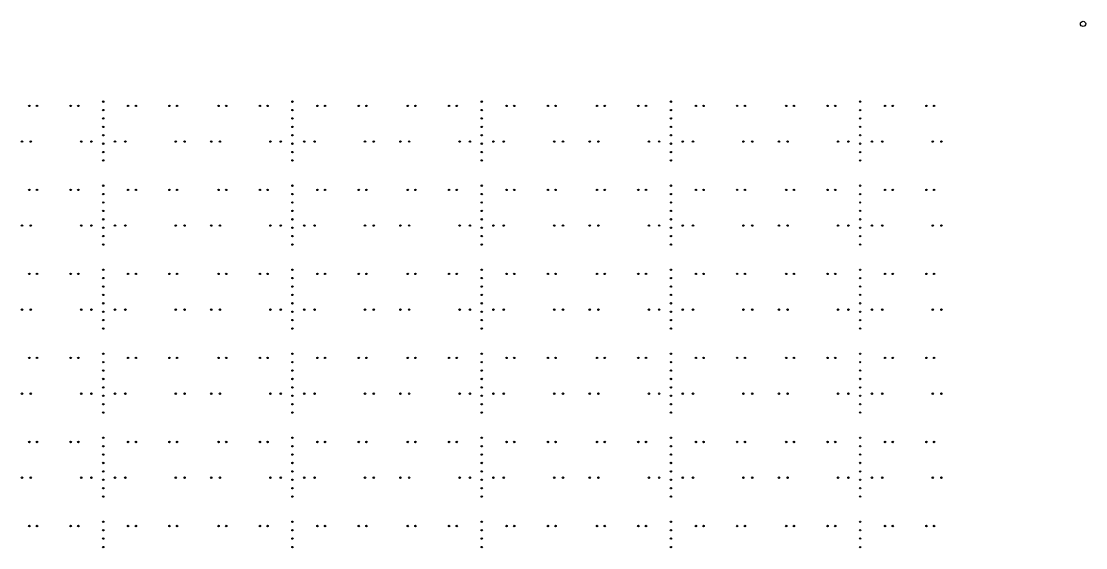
# Model space of a CAD drawing. Extents: x 50 to 173, y 50 to 173.
# Drawn here: x 111.9 to 172.6, y 142.5 to 172.6 of the extents above; entities that cross this region are included whole.
import ezdxf

# ---------------------------------------------------------------- set-up
doc = ezdxf.new("R2010")
doc.units = 0

msp = doc.modelspace()

# ---------------------------------------------------------------- linework, layer by layer
at = {"layer": '4H'}
msp.add_circle((172.4, 172.4), 0.15, dxfattribs=at)
at = {"layer": 'PET'}
for centre in [(116.589, 167.968), (127.368, 167.968), (138.146, 167.968), (148.925, 167.968), (159.703, 167.968), (112.38, 167.728), (112.817, 167.728), (114.733, 167.728), (115.17, 167.728), (116.589, 167.489), (118.008, 167.728), (118.446, 167.728), (120.362, 167.728), (120.799, 167.728), (123.158, 167.728), (123.595, 167.728), (125.511, 167.728), (125.949, 167.728), (127.368, 167.489), (128.787, 167.728), (129.224, 167.728), (131.14, 167.728), (131.577, 167.728), (133.937, 167.728), (134.374, 167.728), (136.29, 167.728), (136.727, 167.728), (138.146, 167.489), (139.565, 167.728), (140.002, 167.728), (141.919, 167.728), (142.356, 167.728), (144.715, 167.728), (145.152, 167.728), (147.068, 167.728), (147.505, 167.728), (148.925, 167.489), (150.344, 167.728), (150.781, 167.728), (152.697, 167.728), (153.134, 167.728), (155.493, 167.728), (155.931, 167.728), (157.847, 167.728), (158.284, 167.728), (159.703, 167.489), (161.122, 167.728), (161.559, 167.728), (163.475, 167.728), (163.913, 167.728), (116.589, 167.01), (127.368, 167.01), (138.146, 167.01), (148.925, 167.01), (159.703, 167.01), (116.589, 166.531), (127.368, 166.531), (138.146, 166.531), (148.925, 166.531), (159.703, 166.531), (111.96, 165.692), (112.457, 165.692), (115.332, 165.692), (115.919, 165.692), (116.589, 166.052), (116.589, 165.572), (117.26, 165.692), (117.847, 165.692), (120.721, 165.692), (121.218, 165.692), (122.739, 165.692), (123.236, 165.692), (126.11, 165.692), (126.697, 165.692), (127.368, 166.052), (127.368, 165.572), (128.038, 165.692), (128.625, 165.692), (131.499, 165.692), (131.996, 165.692), (133.517, 165.692), (134.014, 165.692), (136.889, 165.692), (137.475, 165.692), (138.146, 166.052), (138.146, 165.572), (138.817, 165.692), (139.404, 165.692), (142.278, 165.692), (142.775, 165.692), (144.296, 165.692), (144.793, 165.692), (147.667, 165.692), (148.254, 165.692), (148.925, 166.052), (148.925, 165.572), (149.595, 165.692), (150.182, 165.692), (153.056, 165.692), (153.553, 165.692), (155.074, 165.692), (155.571, 165.692), (158.446, 165.692), (159.032, 165.692), (159.703, 166.052), (159.703, 165.572), (160.374, 165.692), (160.96, 165.692), (163.835, 165.692), (164.332, 165.692), (116.589, 165.093), (127.368, 165.093), (138.146, 165.093), (148.925, 165.093), (159.703, 165.093), (116.589, 164.614), (127.368, 164.614), (138.146, 164.614), (148.925, 164.614), (159.703, 164.614), (116.589, 163.177), (127.368, 163.177), (138.146, 163.177), (148.925, 163.177), (159.703, 163.177), (112.38, 162.938), (112.817, 162.938), (114.733, 162.938), (115.17, 162.938), (116.589, 162.698), (118.008, 162.938), (118.446, 162.938), (120.362, 162.938), (120.799, 162.938), (123.158, 162.938), (123.595, 162.938), (125.511, 162.938), (125.949, 162.938), (127.368, 162.698), (128.787, 162.938), (129.224, 162.938), (131.14, 162.938), (131.577, 162.938), (133.937, 162.938), (134.374, 162.938), (136.29, 162.938), (136.727, 162.938), (138.146, 162.698), (139.565, 162.938), (140.002, 162.938), (141.919, 162.938), (142.356, 162.938), (144.715, 162.938), (145.152, 162.938), (147.068, 162.938), (147.505, 162.938), (148.925, 162.698), (150.344, 162.938), (150.781, 162.938), (152.697, 162.938), (153.134, 162.938), (155.493, 162.938), (155.931, 162.938), (157.847, 162.938), (158.284, 162.938), (159.703, 162.698), (161.122, 162.938), (161.559, 162.938), (163.475, 162.938), (163.913, 162.938), (116.589, 162.219), (127.368, 162.219), (138.146, 162.219), (148.925, 162.219), (159.703, 162.219), (116.589, 161.74), (127.368, 161.74), (138.146, 161.74), (148.925, 161.74), (159.703, 161.74), (111.96, 160.902), (112.457, 160.902), (115.332, 160.902), (115.919, 160.902), (116.589, 161.261), (116.589, 160.782), (117.26, 160.902), (117.847, 160.902), (120.721, 160.902), (121.218, 160.902), (122.739, 160.902), (123.236, 160.902), (126.11, 160.902), (126.697, 160.902), (127.368, 161.261), (127.368, 160.782), (128.038, 160.902), (128.625, 160.902), (131.499, 160.902), (131.996, 160.902), (133.517, 160.902), (134.014, 160.902), (136.889, 160.902), (137.475, 160.902), (138.146, 161.261), (138.146, 160.782), (138.817, 160.902), (139.404, 160.902), (142.278, 160.902), (142.775, 160.902), (144.296, 160.902), (144.793, 160.902), (147.667, 160.902), (148.254, 160.902), (148.925, 161.261), (148.925, 160.782), (149.595, 160.902), (150.182, 160.902), (153.056, 160.902), (153.553, 160.902), (155.074, 160.902), (155.571, 160.902), (158.446, 160.902), (159.032, 160.902), (159.703, 161.261), (159.703, 160.782), (160.374, 160.902), (160.96, 160.902), (163.835, 160.902), (164.332, 160.902), (116.589, 160.303), (127.368, 160.303), (138.146, 160.303), (148.925, 160.303), (159.703, 160.303), (116.589, 159.824), (127.368, 159.824), (138.146, 159.824), (148.925, 159.824), (159.703, 159.824), (116.589, 158.387), (127.368, 158.387), (138.146, 158.387), (148.925, 158.387), (159.703, 158.387), (112.38, 158.147), (112.817, 158.147), (114.733, 158.147), (115.17, 158.147), (116.589, 157.908), (118.008, 158.147), (118.446, 158.147), (120.362, 158.147), (120.799, 158.147), (123.158, 158.147), (123.595, 158.147), (125.511, 158.147), (125.949, 158.147), (127.368, 157.908), (128.787, 158.147), (129.224, 158.147), (131.14, 158.147), (131.577, 158.147), (133.937, 158.147), (134.374, 158.147), (136.29, 158.147), (136.727, 158.147), (138.146, 157.908), (139.565, 158.147), (140.002, 158.147), (141.919, 158.147), (142.356, 158.147), (144.715, 158.147), (145.152, 158.147), (147.068, 158.147), (147.505, 158.147), (148.925, 157.908), (150.344, 158.147), (150.781, 158.147), (152.697, 158.147), (153.134, 158.147), (155.493, 158.147), (155.931, 158.147), (157.847, 158.147), (158.284, 158.147), (159.703, 157.908), (161.122, 158.147), (161.559, 158.147), (163.475, 158.147), (163.913, 158.147), (116.589, 157.429), (127.368, 157.429), (138.146, 157.429), (148.925, 157.429), (159.703, 157.429), (116.589, 156.95), (116.589, 156.471), (127.368, 156.95), (127.368, 156.471), (138.146, 156.95), (138.146, 156.471), (148.925, 156.95), (148.925, 156.471), (159.703, 156.95), (159.703, 156.471), (111.96, 156.111), (112.457, 156.111), (115.332, 156.111), (115.919, 156.111), (116.589, 155.992), (117.26, 156.111), (117.847, 156.111), (120.721, 156.111), (121.218, 156.111), (122.739, 156.111), (123.236, 156.111), (126.11, 156.111), (126.697, 156.111), (127.368, 155.992), (128.038, 156.111), (128.625, 156.111), (131.499, 156.111), (131.996, 156.111), (133.517, 156.111), (134.014, 156.111), (136.889, 156.111), (137.475, 156.111), (138.146, 155.992), (138.817, 156.111), (139.404, 156.111), (142.278, 156.111), (142.775, 156.111), (144.296, 156.111), (144.793, 156.111), (147.667, 156.111), (148.254, 156.111), (148.925, 155.992), (149.595, 156.111), (150.182, 156.111), (153.056, 156.111), (153.553, 156.111), (155.074, 156.111), (155.571, 156.111), (158.446, 156.111), (159.032, 156.111), (159.703, 155.992), (160.374, 156.111), (160.96, 156.111), (163.835, 156.111), (164.332, 156.111), (116.589, 155.513), (127.368, 155.513), (138.146, 155.513), (148.925, 155.513), (159.703, 155.513), (116.589, 155.034), (127.368, 155.034), (138.146, 155.034), (148.925, 155.034), (159.703, 155.034), (116.589, 153.596), (127.368, 153.596), (138.146, 153.596), (148.925, 153.596), (159.703, 153.596), (112.38, 153.357), (112.817, 153.357), (114.733, 153.357), (115.17, 153.357), (116.589, 153.117), (118.008, 153.357), (118.446, 153.357), (120.362, 153.357), (120.799, 153.357), (123.158, 153.357), (123.595, 153.357), (125.511, 153.357), (125.949, 153.357), (127.368, 153.117), (128.787, 153.357), (129.224, 153.357), (131.14, 153.357), (131.577, 153.357), (133.937, 153.357), (134.374, 153.357), (136.29, 153.357), (136.727, 153.357), (138.146, 153.117), (139.565, 153.357), (140.002, 153.357), (141.919, 153.357), (142.356, 153.357), (144.715, 153.357), (145.152, 153.357), (147.068, 153.357), (147.505, 153.357), (148.925, 153.117), (150.344, 153.357), (150.781, 153.357), (152.697, 153.357), (153.134, 153.357), (155.493, 153.357), (155.931, 153.357), (157.847, 153.357), (158.284, 153.357), (159.703, 153.117), (161.122, 153.357), (161.559, 153.357), (163.475, 153.357), (163.913, 153.357), (116.589, 152.638), (127.368, 152.638), (138.146, 152.638), (148.925, 152.638), (159.703, 152.638), (116.589, 152.159), (116.589, 151.68), (127.368, 152.159), (127.368, 151.68), (138.146, 152.159), (138.146, 151.68), (148.925, 152.159), (148.925, 151.68), (159.703, 152.159), (159.703, 151.68), (111.96, 151.321), (112.457, 151.321), (115.332, 151.321), (115.919, 151.321), (116.589, 151.201), (117.26, 151.321), (117.847, 151.321), (120.721, 151.321), (121.218, 151.321), (122.739, 151.321), (123.236, 151.321), (126.11, 151.321), (126.697, 151.321), (127.368, 151.201), (128.038, 151.321), (128.625, 151.321), (131.499, 151.321), (131.996, 151.321), (133.517, 151.321), (134.014, 151.321), (136.889, 151.321), (137.475, 151.321), (138.146, 151.201), (138.817, 151.321), (139.404, 151.321), (142.278, 151.321), (142.775, 151.321), (144.296, 151.321), (144.793, 151.321), (147.667, 151.321), (148.254, 151.321), (148.925, 151.201), (149.595, 151.321), (150.182, 151.321), (153.056, 151.321), (153.553, 151.321), (155.074, 151.321), (155.571, 151.321), (158.446, 151.321), (159.032, 151.321), (159.703, 151.201), (160.374, 151.321), (160.96, 151.321), (163.835, 151.321), (164.332, 151.321), (116.589, 150.722), (127.368, 150.722), (138.146, 150.722), (148.925, 150.722), (159.703, 150.722), (116.589, 150.243), (127.368, 150.243), (138.146, 150.243), (148.925, 150.243), (159.703, 150.243), (112.38, 148.566), (112.817, 148.566), (114.733, 148.566), (115.17, 148.566), (116.589, 148.806), (118.008, 148.566), (118.446, 148.566), (120.362, 148.566), (120.799, 148.566), (123.158, 148.566), (123.595, 148.566), (125.511, 148.566), (125.949, 148.566), (127.368, 148.806), (128.787, 148.566), (129.224, 148.566), (131.14, 148.566), (131.577, 148.566), (133.937, 148.566), (134.374, 148.566), (136.29, 148.566), (136.727, 148.566), (138.146, 148.806), (139.565, 148.566), (140.002, 148.566), (141.919, 148.566), (142.356, 148.566), (144.715, 148.566), (145.152, 148.566), (147.068, 148.566), (147.505, 148.566), (148.925, 148.806), (150.344, 148.566), (150.781, 148.566), (152.697, 148.566), (153.134, 148.566), (155.493, 148.566), (155.931, 148.566), (157.847, 148.566), (158.284, 148.566), (159.703, 148.806), (161.122, 148.566), (161.559, 148.566), (163.475, 148.566), (163.913, 148.566), (116.589, 148.327), (127.368, 148.327), (138.146, 148.327), (148.925, 148.327), (159.703, 148.327), (116.589, 147.848), (116.589, 147.369), (127.368, 147.848), (127.368, 147.369), (138.146, 147.848), (138.146, 147.369), (148.925, 147.848), (148.925, 147.369), (159.703, 147.848), (159.703, 147.369), (116.589, 146.89), (127.368, 146.89), (138.146, 146.89), (148.925, 146.89), (159.703, 146.89), (111.96, 146.531), (112.457, 146.531), (115.332, 146.531), (115.919, 146.531), (116.589, 146.411), (117.26, 146.531), (117.847, 146.531), (120.721, 146.531), (121.218, 146.531), (122.739, 146.531), (123.236, 146.531), (126.11, 146.531), (126.697, 146.531), (127.368, 146.411), (128.038, 146.531), (128.625, 146.531), (131.499, 146.531), (131.996, 146.531), (133.517, 146.531), (134.014, 146.531), (136.889, 146.531), (137.475, 146.531), (138.146, 146.411), (138.817, 146.531), (139.404, 146.531), (142.278, 146.531), (142.775, 146.531), (144.296, 146.531), (144.793, 146.531), (147.667, 146.531), (148.254, 146.531), (148.925, 146.411), (149.595, 146.531), (150.182, 146.531), (153.056, 146.531), (153.553, 146.531), (155.074, 146.531), (155.571, 146.531), (158.446, 146.531), (159.032, 146.531), (159.703, 146.411), (160.374, 146.531), (160.96, 146.531), (163.835, 146.531), (164.332, 146.531), (116.589, 145.932), (127.368, 145.932), (138.146, 145.932), (148.925, 145.932), (159.703, 145.932), (116.589, 145.453), (127.368, 145.453), (138.146, 145.453), (148.925, 145.453), (159.703, 145.453), (112.38, 143.776), (112.817, 143.776), (114.733, 143.776), (115.17, 143.776), (116.589, 144.016), (118.008, 143.776), (118.446, 143.776), (120.362, 143.776), (120.799, 143.776), (123.158, 143.776), (123.595, 143.776), (125.511, 143.776), (125.949, 143.776), (127.368, 144.016), (128.787, 143.776), (129.224, 143.776), (131.14, 143.776), (131.577, 143.776), (133.937, 143.776), (134.374, 143.776), (136.29, 143.776), (136.727, 143.776), (138.146, 144.016), (139.565, 143.776), (140.002, 143.776), (141.919, 143.776), (142.356, 143.776), (144.715, 143.776), (145.152, 143.776), (147.068, 143.776), (147.505, 143.776), (148.925, 144.016), (150.344, 143.776), (150.781, 143.776), (152.697, 143.776), (153.134, 143.776), (155.493, 143.776), (155.931, 143.776), (157.847, 143.776), (158.284, 143.776), (159.703, 144.016), (161.122, 143.776), (161.559, 143.776), (163.475, 143.776), (163.913, 143.776), (116.589, 143.537), (127.368, 143.537), (138.146, 143.537), (148.925, 143.537), (159.703, 143.537), (116.589, 143.058), (116.589, 142.578), (127.368, 143.058), (127.368, 142.578), (138.146, 143.058), (138.146, 142.578), (148.925, 143.058), (148.925, 142.578), (159.703, 143.058), (159.703, 142.578)]:
    msp.add_circle(centre, 0.005, dxfattribs=at)
at = {"layer": 'V2'}
for centre in [(116.589, 167.968), (127.368, 167.968), (138.146, 167.968), (148.925, 167.968), (159.703, 167.968), (112.38, 167.728), (112.817, 167.728), (114.733, 167.728), (115.17, 167.728), (116.589, 167.489), (118.008, 167.728), (118.446, 167.728), (120.362, 167.728), (120.799, 167.728), (123.158, 167.728), (123.595, 167.728), (125.511, 167.728), (125.949, 167.728), (127.368, 167.489), (128.787, 167.728), (129.224, 167.728), (131.14, 167.728), (131.577, 167.728), (133.937, 167.728), (134.374, 167.728), (136.29, 167.728), (136.727, 167.728), (138.146, 167.489), (139.565, 167.728), (140.002, 167.728), (141.919, 167.728), (142.356, 167.728), (144.715, 167.728), (145.152, 167.728), (147.068, 167.728), (147.505, 167.728), (148.925, 167.489), (150.344, 167.728), (150.781, 167.728), (152.697, 167.728), (153.134, 167.728), (155.493, 167.728), (155.931, 167.728), (157.847, 167.728), (158.284, 167.728), (159.703, 167.489), (161.122, 167.728), (161.559, 167.728), (163.475, 167.728), (163.913, 167.728), (116.589, 167.01), (127.368, 167.01), (138.146, 167.01), (148.925, 167.01), (159.703, 167.01), (116.589, 166.531), (127.368, 166.531), (138.146, 166.531), (148.925, 166.531), (159.703, 166.531), (111.96, 165.692), (112.457, 165.692), (115.332, 165.692), (115.919, 165.692), (116.589, 166.052), (116.589, 165.572), (117.26, 165.692), (117.847, 165.692), (120.721, 165.692), (121.218, 165.692), (122.739, 165.692), (123.236, 165.692), (126.11, 165.692), (126.697, 165.692), (127.368, 166.052), (127.368, 165.572), (128.038, 165.692), (128.625, 165.692), (131.499, 165.692), (131.996, 165.692), (133.517, 165.692), (134.014, 165.692), (136.889, 165.692), (137.475, 165.692), (138.146, 166.052), (138.146, 165.572), (138.817, 165.692), (139.404, 165.692), (142.278, 165.692), (142.775, 165.692), (144.296, 165.692), (144.793, 165.692), (147.667, 165.692), (148.254, 165.692), (148.925, 166.052), (148.925, 165.572), (149.595, 165.692), (150.182, 165.692), (153.056, 165.692), (153.553, 165.692), (155.074, 165.692), (155.571, 165.692), (158.446, 165.692), (159.032, 165.692), (159.703, 166.052), (159.703, 165.572), (160.374, 165.692), (160.96, 165.692), (163.835, 165.692), (164.332, 165.692), (116.589, 165.093), (127.368, 165.093), (138.146, 165.093), (148.925, 165.093), (159.703, 165.093), (116.589, 164.614), (127.368, 164.614), (138.146, 164.614), (148.925, 164.614), (159.703, 164.614), (116.589, 163.177), (127.368, 163.177), (138.146, 163.177), (148.925, 163.177), (159.703, 163.177), (112.38, 162.938), (112.817, 162.938), (114.733, 162.938), (115.17, 162.938), (116.589, 162.698), (118.008, 162.938), (118.446, 162.938), (120.362, 162.938), (120.799, 162.938), (123.158, 162.938), (123.595, 162.938), (125.511, 162.938), (125.949, 162.938), (127.368, 162.698), (128.787, 162.938), (129.224, 162.938), (131.14, 162.938), (131.577, 162.938), (133.937, 162.938), (134.374, 162.938), (136.29, 162.938), (136.727, 162.938), (138.146, 162.698), (139.565, 162.938), (140.002, 162.938), (141.919, 162.938), (142.356, 162.938), (144.715, 162.938), (145.152, 162.938), (147.068, 162.938), (147.505, 162.938), (148.925, 162.698), (150.344, 162.938), (150.781, 162.938), (152.697, 162.938), (153.134, 162.938), (155.493, 162.938), (155.931, 162.938), (157.847, 162.938), (158.284, 162.938), (159.703, 162.698), (161.122, 162.938), (161.559, 162.938), (163.475, 162.938), (163.913, 162.938), (116.589, 162.219), (127.368, 162.219), (138.146, 162.219), (148.925, 162.219), (159.703, 162.219), (116.589, 161.74), (116.589, 161.261), (127.368, 161.74), (127.368, 161.261), (138.146, 161.74), (138.146, 161.261), (148.925, 161.74), (148.925, 161.261), (159.703, 161.74), (159.703, 161.261), (111.96, 160.902), (112.457, 160.902), (115.332, 160.902), (115.919, 160.902), (116.589, 160.782), (117.26, 160.902), (117.847, 160.902), (120.721, 160.902), (121.218, 160.902), (122.739, 160.902), (123.236, 160.902), (126.11, 160.902), (126.697, 160.902), (127.368, 160.782), (128.038, 160.902), (128.625, 160.902), (131.499, 160.902), (131.996, 160.902), (133.517, 160.902), (134.014, 160.902), (136.889, 160.902), (137.475, 160.902), (138.146, 160.782), (138.817, 160.902), (139.404, 160.902), (142.278, 160.902), (142.775, 160.902), (144.296, 160.902), (144.793, 160.902), (147.667, 160.902), (148.254, 160.902), (148.925, 160.782), (149.595, 160.902), (150.182, 160.902), (153.056, 160.902), (153.553, 160.902), (155.074, 160.902), (155.571, 160.902), (158.446, 160.902), (159.032, 160.902), (159.703, 160.782), (160.374, 160.902), (160.96, 160.902), (163.835, 160.902), (164.332, 160.902), (116.589, 160.303), (127.368, 160.303), (138.146, 160.303), (148.925, 160.303), (159.703, 160.303), (116.589, 159.824), (127.368, 159.824), (138.146, 159.824), (148.925, 159.824), (159.703, 159.824), (116.589, 158.387), (127.368, 158.387), (138.146, 158.387), (148.925, 158.387), (159.703, 158.387), (112.38, 158.147), (112.817, 158.147), (114.733, 158.147), (115.17, 158.147), (116.589, 157.908), (118.008, 158.147), (118.446, 158.147), (120.362, 158.147), (120.799, 158.147), (123.158, 158.147), (123.595, 158.147), (125.511, 158.147), (125.949, 158.147), (127.368, 157.908), (128.787, 158.147), (129.224, 158.147), (131.14, 158.147), (131.577, 158.147), (133.937, 158.147), (134.374, 158.147), (136.29, 158.147), (136.727, 158.147), (138.146, 157.908), (139.565, 158.147), (140.002, 158.147), (141.919, 158.147), (142.356, 158.147), (144.715, 158.147), (145.152, 158.147), (147.068, 158.147), (147.505, 158.147), (148.925, 157.908), (150.344, 158.147), (150.781, 158.147), (152.697, 158.147), (153.134, 158.147), (155.493, 158.147), (155.931, 158.147), (157.847, 158.147), (158.284, 158.147), (159.703, 157.908), (161.122, 158.147), (161.559, 158.147), (163.475, 158.147), (163.913, 158.147), (116.589, 157.429), (127.368, 157.429), (138.146, 157.429), (148.925, 157.429), (159.703, 157.429), (116.589, 156.95), (116.589, 156.471), (127.368, 156.95), (127.368, 156.471), (138.146, 156.95), (138.146, 156.471), (148.925, 156.95), (148.925, 156.471), (159.703, 156.95), (159.703, 156.471), (111.96, 156.111), (112.457, 156.111), (115.332, 156.111), (115.919, 156.111), (116.589, 155.992), (117.26, 156.111), (117.847, 156.111), (120.721, 156.111), (121.218, 156.111), (122.739, 156.111), (123.236, 156.111), (126.11, 156.111), (126.697, 156.111), (127.368, 155.992), (128.038, 156.111), (128.625, 156.111), (131.499, 156.111), (131.996, 156.111), (133.517, 156.111), (134.014, 156.111), (136.889, 156.111), (137.475, 156.111), (138.146, 155.992), (138.817, 156.111), (139.404, 156.111), (142.278, 156.111), (142.775, 156.111), (144.296, 156.111), (144.793, 156.111), (147.667, 156.111), (148.254, 156.111), (148.925, 155.992), (149.595, 156.111), (150.182, 156.111), (153.056, 156.111), (153.553, 156.111), (155.074, 156.111), (155.571, 156.111), (158.446, 156.111), (159.032, 156.111), (159.703, 155.992), (160.374, 156.111), (160.96, 156.111), (163.835, 156.111), (164.332, 156.111), (116.589, 155.513), (127.368, 155.513), (138.146, 155.513), (148.925, 155.513), (159.703, 155.513), (116.589, 155.034), (127.368, 155.034), (138.146, 155.034), (148.925, 155.034), (159.703, 155.034), (112.38, 153.357), (112.817, 153.357), (114.733, 153.357), (115.17, 153.357), (116.589, 153.596), (118.008, 153.357), (118.446, 153.357), (120.362, 153.357), (120.799, 153.357), (123.158, 153.357), (123.595, 153.357), (125.511, 153.357), (125.949, 153.357), (127.368, 153.596), (128.787, 153.357), (129.224, 153.357), (131.14, 153.357), (131.577, 153.357), (133.937, 153.357), (134.374, 153.357), (136.29, 153.357), (136.727, 153.357), (138.146, 153.596), (139.565, 153.357), (140.002, 153.357), (141.919, 153.357), (142.356, 153.357), (144.715, 153.357), (145.152, 153.357), (147.068, 153.357), (147.505, 153.357), (148.925, 153.596), (150.344, 153.357), (150.781, 153.357), (152.697, 153.357), (153.134, 153.357), (155.493, 153.357), (155.931, 153.357), (157.847, 153.357), (158.284, 153.357), (159.703, 153.596), (161.122, 153.357), (161.559, 153.357), (163.475, 153.357), (163.913, 153.357), (116.589, 153.117), (127.368, 153.117), (138.146, 153.117), (148.925, 153.117), (159.703, 153.117), (116.589, 152.638), (116.589, 152.159), (127.368, 152.638), (127.368, 152.159), (138.146, 152.638), (138.146, 152.159), (148.925, 152.638), (148.925, 152.159), (159.703, 152.638), (159.703, 152.159), (116.589, 151.68), (127.368, 151.68), (138.146, 151.68), (148.925, 151.68), (159.703, 151.68), (111.96, 151.321), (112.457, 151.321), (115.332, 151.321), (115.919, 151.321), (116.589, 151.201), (117.26, 151.321), (117.847, 151.321), (120.721, 151.321), (121.218, 151.321), (122.739, 151.321), (123.236, 151.321), (126.11, 151.321), (126.697, 151.321), (127.368, 151.201), (128.038, 151.321), (128.625, 151.321), (131.499, 151.321), (131.996, 151.321), (133.517, 151.321), (134.014, 151.321), (136.889, 151.321), (137.475, 151.321), (138.146, 151.201), (138.817, 151.321), (139.404, 151.321), (142.278, 151.321), (142.775, 151.321), (144.296, 151.321), (144.793, 151.321), (147.667, 151.321), (148.254, 151.321), (148.925, 151.201), (149.595, 151.321), (150.182, 151.321), (153.056, 151.321), (153.553, 151.321), (155.074, 151.321), (155.571, 151.321), (158.446, 151.321), (159.032, 151.321), (159.703, 151.201), (160.374, 151.321), (160.96, 151.321), (163.835, 151.321), (164.332, 151.321), (116.589, 150.722), (127.368, 150.722), (138.146, 150.722), (148.925, 150.722), (159.703, 150.722), (116.589, 150.243), (127.368, 150.243), (138.146, 150.243), (148.925, 150.243), (159.703, 150.243), (112.38, 148.566), (112.817, 148.566), (114.733, 148.566), (115.17, 148.566), (116.589, 148.806), (118.008, 148.566), (118.446, 148.566), (120.362, 148.566), (120.799, 148.566), (123.158, 148.566), (123.595, 148.566), (125.511, 148.566), (125.949, 148.566), (127.368, 148.806), (128.787, 148.566), (129.224, 148.566), (131.14, 148.566), (131.577, 148.566), (133.937, 148.566), (134.374, 148.566), (136.29, 148.566), (136.727, 148.566), (138.146, 148.806), (139.565, 148.566), (140.002, 148.566), (141.919, 148.566), (142.356, 148.566), (144.715, 148.566), (145.152, 148.566), (147.068, 148.566), (147.505, 148.566), (148.925, 148.806), (150.344, 148.566), (150.781, 148.566), (152.697, 148.566), (153.134, 148.566), (155.493, 148.566), (155.931, 148.566), (157.847, 148.566), (158.284, 148.566), (159.703, 148.806), (161.122, 148.566), (161.559, 148.566), (163.475, 148.566), (163.913, 148.566), (116.589, 148.327), (127.368, 148.327), (138.146, 148.327), (148.925, 148.327), (159.703, 148.327), (116.589, 147.848), (116.589, 147.369), (127.368, 147.848), (127.368, 147.369), (138.146, 147.848), (138.146, 147.369), (148.925, 147.848), (148.925, 147.369), (159.703, 147.848), (159.703, 147.369), (116.589, 146.89), (127.368, 146.89), (138.146, 146.89), (148.925, 146.89), (159.703, 146.89), (111.96, 146.531), (112.457, 146.531), (115.332, 146.531), (115.919, 146.531), (116.589, 146.411), (117.26, 146.531), (117.847, 146.531), (120.721, 146.531), (121.218, 146.531), (122.739, 146.531), (123.236, 146.531), (126.11, 146.531), (126.697, 146.531), (127.368, 146.411), (128.038, 146.531), (128.625, 146.531), (131.499, 146.531), (131.996, 146.531), (133.517, 146.531), (134.014, 146.531), (136.889, 146.531), (137.475, 146.531), (138.146, 146.411), (138.817, 146.531), (139.404, 146.531), (142.278, 146.531), (142.775, 146.531), (144.296, 146.531), (144.793, 146.531), (147.667, 146.531), (148.254, 146.531), (148.925, 146.411), (149.595, 146.531), (150.182, 146.531), (153.056, 146.531), (153.553, 146.531), (155.074, 146.531), (155.571, 146.531), (158.446, 146.531), (159.032, 146.531), (159.703, 146.411), (160.374, 146.531), (160.96, 146.531), (163.835, 146.531), (164.332, 146.531), (116.589, 145.932), (127.368, 145.932), (138.146, 145.932), (148.925, 145.932), (159.703, 145.932), (116.589, 145.453), (127.368, 145.453), (138.146, 145.453), (148.925, 145.453), (159.703, 145.453), (112.38, 143.776), (112.817, 143.776), (114.733, 143.776), (115.17, 143.776), (116.589, 144.016), (118.008, 143.776), (118.446, 143.776), (120.362, 143.776), (120.799, 143.776), (123.158, 143.776), (123.595, 143.776), (125.511, 143.776), (125.949, 143.776), (127.368, 144.016), (128.787, 143.776), (129.224, 143.776), (131.14, 143.776), (131.577, 143.776), (133.937, 143.776), (134.374, 143.776), (136.29, 143.776), (136.727, 143.776), (138.146, 144.016), (139.565, 143.776), (140.002, 143.776), (141.919, 143.776), (142.356, 143.776), (144.715, 143.776), (145.152, 143.776), (147.068, 143.776), (147.505, 143.776), (148.925, 144.016), (150.344, 143.776), (150.781, 143.776), (152.697, 143.776), (153.134, 143.776), (155.493, 143.776), (155.931, 143.776), (157.847, 143.776), (158.284, 143.776), (159.703, 144.016), (161.122, 143.776), (161.559, 143.776), (163.475, 143.776), (163.913, 143.776), (116.589, 143.537), (116.589, 143.058), (127.368, 143.537), (127.368, 143.058), (138.146, 143.537), (138.146, 143.058), (148.925, 143.537), (148.925, 143.058), (159.703, 143.537), (159.703, 143.058), (116.589, 142.578), (127.368, 142.578), (138.146, 142.578), (148.925, 142.578), (159.703, 142.578)]:
    msp.add_circle(centre, 0.0399, dxfattribs=at)

doc.saveas('drawing.dxf')
